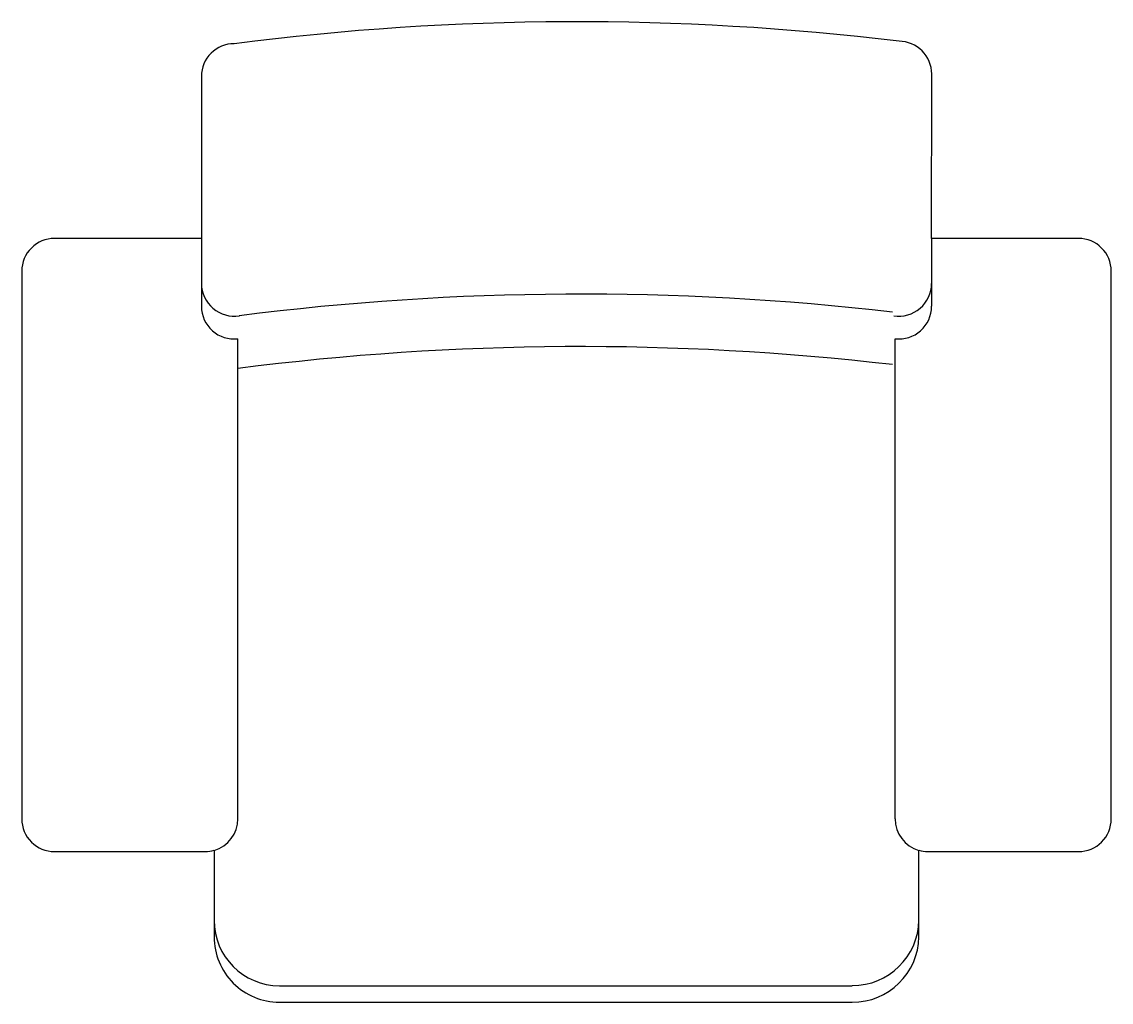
# Model space of a CAD drawing. Extents: x -0.5 to 0.5, y -0.9 to 0.
import ezdxf

# ---------------------------------------------------------------- set-up
doc = ezdxf.new("R2010")
doc.units = 0
doc.header["$MEASUREMENT"] = 0
doc.layers.add('A-MOBILIA', color=2, linetype='CONTINUOUS')

msp = doc.modelspace()

# ---------------------------------------------------------------- linework, layer by layer
at = {"layer": 'A-MOBILIA'}
for p, q in [((-0.3351, -0.1989), (-0.3351, -0.2612)), ((0.3351, -0.1989), (0.3351, -0.2612)), ((-0.3017, -0.7318), (-0.3017, -0.291)), ((0.3016, -0.7318), (0.3016, -0.291)), ((-0.2635, -0.8849), (0.2622, -0.8849))]:
    msp.add_line(p, q, dxfattribs=at)
msp.add_lwpolyline([(0.3316, -0.7618), (0.47, -0.7618, 0.414214), (0.5, -0.7318), (0.5, -0.2289, 0.414214), (0.47, -0.1989), (0.3351, -0.1989), (0.3352, -0.0479, 0.414214), (0.3052, -0.0179, 0.062309), (-0.3051, -0.0201, 0.414214), (-0.3351, -0.0501), (-0.3351, -0.1989), (-0.47, -0.1989, 0.414214), (-0.5, -0.2289), (-0.5, -0.7318, 0.414214), (-0.47, -0.7618), (-0.3317, -0.7618, 0.069061), (-0.3235, -0.7606), (-0.3235, -0.8401, 0.414214), (-0.2635, -0.9001), (0.2622, -0.9001, 0.409776), (0.3235, -0.8401), (0.3235, -0.7606, 0.069061)], format="xyb", close=True, dxfattribs=at)
for centre, radius, start, end in [((-0.3051, -0.2402), 0.03, 180, 279.1754), ((0.0131, -2.7313), 2.4813, 83.3781, 97.2569), ((0.3051, -0.2402), 0.03, 260.8246, 0), ((-0.3051, -0.2612), 0.03, 180, 276.5113), ((0.3051, -0.2612), 0.03, 263.4887, 0), ((0.0133, -2.7765), 2.4783, 83.3741, 97.3022), ((-0.3317, -0.7318), 0.03, 285.8025, 0), ((0.3316, -0.7318), 0.03, 180, 254.1975), ((-0.2635, -0.8249), 0.06, 180, 270), ((0.2624, -0.8237), 0.0611, 269.8242, 358.9548)]:
    msp.add_arc(centre, radius, start, end, dxfattribs=at)

doc.saveas('drawing.dxf')
